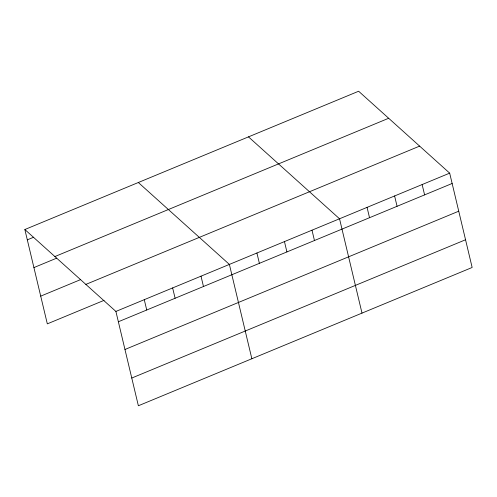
<?xml version="1.0" encoding="UTF-8"?>
<svg xmlns="http://www.w3.org/2000/svg" width="497" height="497" viewBox="0 0 497 497"><rect width="100%" height="100%" fill="white"/><g stroke="black" fill="none" stroke-linecap="round" stroke-linejoin="round"><path stroke-width="0.75" d="M24.85 229.527L358.629 91.237L449.679 173.142L472.15 267.473L138.371 405.763L115.9 311.433L24.85 229.527L47.321 323.858L104.066 300.35M27.31 239.858L33.697 237.212M54.894 256.551L388.673 118.267M33.914 267.579L56.615 258.173M40.717 296.137L80.439 279.681M85.851 284.402L419.63 146.112M115.9 311.433L449.679 173.142M118.361 321.764L452.14 183.48M124.964 349.484L458.743 211.194M131.767 378.043L465.546 239.759M248.481 136.874L339.532 218.779L362.002 313.11M138.334 182.505L229.384 264.416L251.855 358.747M422.139 184.555L424.6 194.886M394.606 195.961L397.066 206.292M367.066 207.373L369.526 217.705M311.992 230.186L314.458 240.523M284.458 241.598L286.918 251.929M256.918 253.004L259.384 263.335M201.012 276.17L203.472 286.502M172.639 287.925L175.106 298.256M144.273 299.679L146.733 310.01"/></g></svg>
